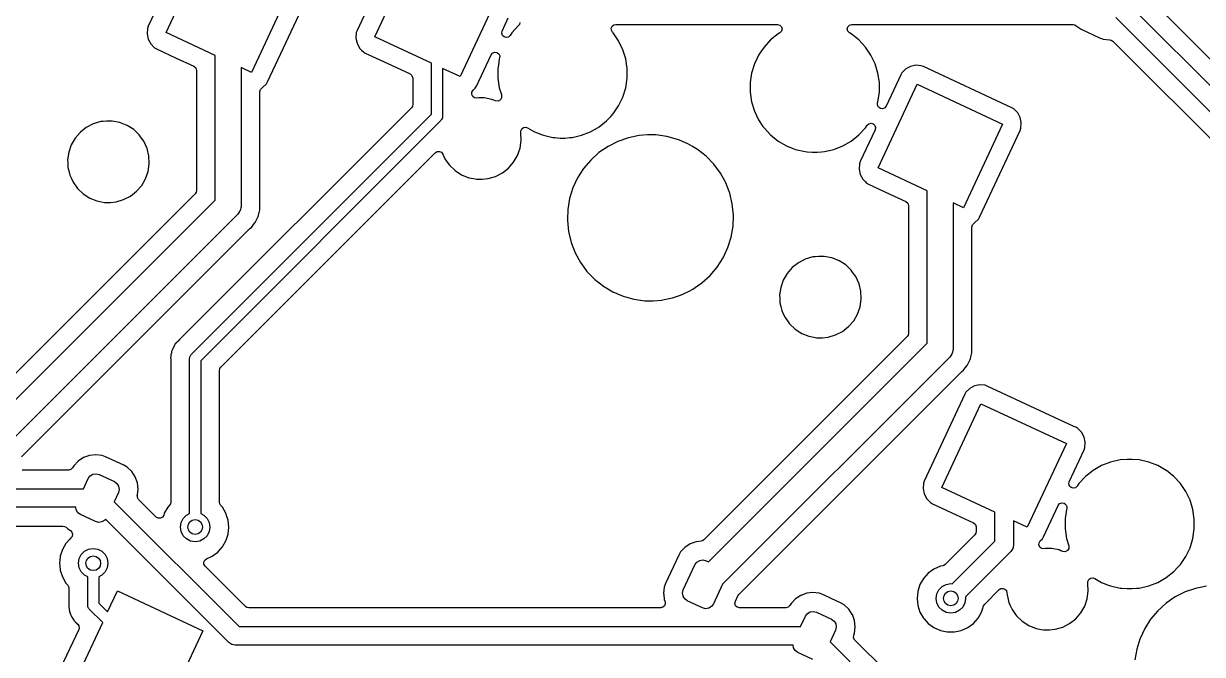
# Model space of a CAD drawing. Extents: x 15 to 269, y -160 to -43.
# Drawn here: x 60.14 to 92.07, y -88.79 to -71.7 of the extents above; entities that cross this region are included whole.
import ezdxf

# ---------------------------------------------------------------- set-up
doc = ezdxf.new("R2010")
doc.units = 0
doc.layers.add('BLACK', color=7, linetype='CONTINUOUS')

msp = doc.modelspace()

# ---------------------------------------------------------------- linework, layer by layer
at = {"layer": 'BLACK', "linetype": 'CONTINUOUS'}
for p, q in [((64.0011, -71.9466), (65.0576, -69.6808)), ((67.3687, -70.7585), (66.3122, -73.0242)), ((69.6555, -72.061), (70.3125, -70.6522)), ((63.9215, -70.9141), (63.5197, -71.7757)), ((66.7525, -73.2832), (67.8501, -70.9293)), ((73.0232, -70.8729), (71.9666, -73.1386)), ((89.9511, -71.0646), (101.852, -82.9658)), ((91.5855, -71.9799), (90.6147, -71.0091)), ((69.4287, -71.3441), (69.1741, -71.8901)), ((63.5197, -71.7757), (63.5, -71.8334)), ((73.1028, -71.9053), (73.2681, -71.5509)), ((73.5503, -71.7581), (73.3656, -71.9572)), ((73.5734, -71.7262), (73.5489, -71.7568)), ((73.5489, -71.7568), (73.5503, -71.7581)), ((73.586, -71.6732), (73.5734, -71.7262)), ((76.0577, -71.8275), (76.0805, -71.7753)), ((76.0805, -71.7753), (76.1243, -71.7387)), ((76.1243, -71.7387), (76.1797, -71.7256)), ((76.1797, -71.7256), (80.5605, -71.7256)), ((80.5605, -71.7256), (80.6225, -71.7423)), ((80.6225, -71.7423), (80.6679, -71.7876)), ((80.6679, -71.7876), (80.6845, -71.8496)), ((82.4485, -71.8496), (82.4651, -71.7876)), ((82.4651, -71.7876), (82.5105, -71.7423)), ((82.5105, -71.7423), (82.5725, -71.7256)), ((82.5725, -71.7256), (88.5641, -71.7256)), ((88.5641, -71.7256), (88.6098, -71.7344)), ((88.6098, -71.7344), (88.6492, -71.7594)), ((88.6492, -71.7594), (88.6967, -71.8043)), ((88.6967, -71.8043), (88.7834, -71.856)), ((101.572, -83.3925), (89.7186, -71.5392)), ((63.5, -71.8334), (63.4884, -71.9792)), ((63.4884, -71.9792), (63.5183, -72.1223)), ((63.5183, -72.1223), (63.5874, -72.2512)), ((65.3349, -72.5685), (64.0011, -71.9466)), ((69.1544, -71.9478), (69.1428, -72.0935)), ((69.1428, -72.0935), (69.1728, -72.2367)), ((69.1741, -71.8901), (69.1544, -71.9478)), ((71.1893, -72.7762), (69.6555, -72.061)), ((73.0914, -71.9652), (73.1028, -71.9053)), ((73.1099, -72.0232), (73.0914, -71.9652)), ((73.1538, -72.0655), (73.1099, -72.0232)), ((73.2126, -72.0817), (73.1538, -72.0655)), ((73.272, -72.0679), (73.2126, -72.0817)), ((73.3176, -72.0276), (73.272, -72.0679)), ((73.3656, -71.9572), (73.3176, -72.0276)), ((76.0607, -71.8844), (76.0577, -71.8275)), ((76.0888, -71.934), (76.0607, -71.8844)), ((76.1104, -71.9572), (76.0888, -71.934)), ((76.2582, -72.174), (76.1104, -71.9572)), ((76.1104, -71.9572), (76.1104, -71.9572)), ((80.5776, -71.9829), (80.3725, -72.1465)), ((80.6225, -71.957), (80.5776, -71.9829)), ((80.6679, -71.9116), (80.6225, -71.957)), ((80.6845, -71.8496), (80.6679, -71.9116)), ((82.4651, -71.9116), (82.4485, -71.8496)), ((82.5105, -71.957), (82.4651, -71.9116)), ((82.5554, -71.9829), (82.5105, -71.957)), ((82.7605, -72.1465), (82.5554, -71.9829)), ((82.5554, -71.9829), (82.5554, -71.9829)), ((82.5554, -71.9829), (82.5554, -71.9829)), ((88.7834, -71.856), (89.2798, -72.0875)), ((89.2798, -72.0875), (89.3623, -72.1162)), ((89.3623, -72.1162), (89.3752, -72.1207)), ((89.3752, -72.1207), (89.5455, -72.1406)), ((89.5455, -72.1406), (89.5455, -72.1406)), ((89.5455, -72.1406), (89.5599, -72.1423)), ((89.5599, -72.1423), (89.5597, -72.1444)), ((100.943, -81.3371), (91.5855, -71.9799)), ((63.5874, -72.2512), (63.5874, -72.2512)), ((63.5874, -72.2512), (63.69, -72.3554)), ((63.69, -72.3554), (63.7421, -72.3869)), ((63.7421, -72.3869), (64.275, -72.6354)), ((69.1728, -72.2367), (69.2418, -72.3655)), ((69.2418, -72.3655), (69.2946, -72.4191)), ((69.2946, -72.4191), (69.3444, -72.4698)), ((76.3721, -72.4104), (76.2582, -72.174)), ((76.4494, -72.6611), (76.3721, -72.4104)), ((80.1941, -72.3388), (80.0999, -72.477)), ((80.3725, -72.1465), (80.1941, -72.3388)), ((82.9389, -72.3388), (82.7605, -72.1465)), ((82.7605, -72.1465), (82.7605, -72.1465)), ((82.7605, -72.1465), (82.7605, -72.1465)), ((82.9389, -72.3389), (82.9389, -72.3388)), ((83.0867, -72.5556), (82.9389, -72.3389)), ((82.9389, -72.3389), (82.9389, -72.3389)), ((89.5597, -72.1444), (89.5905, -72.1478)), ((89.5905, -72.1478), (89.6375, -72.1772)), ((89.6375, -72.1772), (101.167, -83.7066)), ((64.275, -72.6354), (64.7548, -72.8591)), ((65.3349, -76.4844), (65.3349, -72.5685)), ((69.3444, -72.4698), (69.3965, -72.5013)), ((69.3965, -72.5013), (69.8888, -72.7308)), ((69.8888, -72.7308), (70.6092, -73.0667)), ((71.1893, -74.16), (71.1893, -72.7762)), ((72.4069, -73.3976), (72.8033, -72.5475)), ((72.8033, -72.5475), (72.8423, -72.4999)), ((72.8423, -72.4999), (72.8993, -72.477)), ((72.8993, -72.477), (72.9603, -72.4842)), ((72.9603, -72.4842), (73.0104, -72.5198)), ((73.0266, -72.6611), (73.0006, -72.8337)), ((73.0104, -72.5198), (73.0372, -72.575)), ((73.0342, -72.6364), (73.0266, -72.6611)), ((73.0372, -72.575), (73.0342, -72.6364)), ((76.4885, -72.9205), (76.4494, -72.6611)), ((80.0076, -72.6359), (79.9324, -72.792)), ((80.0463, -72.5556), (80.0076, -72.6359)), ((80.0495, -72.5508), (80.0463, -72.5556)), ((80.0999, -72.477), (80.0495, -72.5508)), ((83.2006, -72.792), (83.0867, -72.5556)), ((64.7548, -72.8591), (64.807, -72.9049)), ((64.807, -72.9049), (64.8264, -72.9715)), ((64.8264, -72.9715), (64.8264, -76.2224)), ((66.3122, -73.0242), (66.0349, -72.895)), ((66.0349, -72.895), (66.0349, -76.6294)), ((70.6092, -73.0667), (70.6614, -73.1125)), ((71.9666, -73.1386), (71.4893, -72.9161)), ((71.4893, -72.9161), (71.4893, -74.2222)), ((73.0006, -72.8337), (72.9875, -72.9205)), ((72.9875, -72.9205), (72.9875, -73.1829)), ((76.4885, -73.1829), (76.4885, -72.9205)), ((79.8551, -73.0427), (79.816, -73.3021)), ((79.9324, -72.792), (79.8551, -73.0427)), ((83.2779, -73.0427), (83.2006, -72.792)), ((83.317, -73.3021), (83.2779, -73.0427)), ((83.8976, -73.0874), (83.5012, -73.9376)), ((83.9291, -73.0353), (83.8976, -73.0874)), ((84.0333, -72.9327), (83.9291, -73.0353)), ((84.1622, -72.8637), (84.0333, -72.9327)), ((84.3053, -72.8337), (84.1622, -72.8637)), ((84.4511, -72.8453), (84.3053, -72.8337)), ((84.5087, -72.865), (84.4511, -72.8453)), ((86.908, -73.9838), (84.5087, -72.865)), ((66.6168, -73.4379), (66.721, -73.3354)), ((66.721, -73.3354), (66.7525, -73.2832)), ((70.6614, -73.1125), (70.6808, -73.1791)), ((70.6808, -73.1791), (70.6808, -73.8981)), ((72.3754, -73.4497), (72.4069, -73.3976)), ((72.9875, -73.1829), (73.0266, -73.4423)), ((76.4494, -73.4423), (76.4885, -73.1829)), ((79.816, -73.3021), (79.816, -73.5645)), ((83.2813, -75.6122), (84.3379, -73.3464)), ((83.317, -73.5645), (83.317, -73.3021)), ((84.3379, -73.3464), (86.649, -74.4241)), ((66.5434, -73.5515), (66.561, -73.4878)), ((66.5434, -76.536), (66.5434, -73.5515)), ((66.561, -73.4878), (66.6088, -73.4422)), ((66.6088, -73.4422), (66.6168, -73.4379)), ((66.6168, -73.4379), (66.6168, -73.4379)), ((66.6168, -73.4379), (66.6168, -73.4379)), ((72.2812, -73.6201), (72.2846, -73.5598)), ((72.3067, -73.6748), (72.2812, -73.6201)), ((72.2846, -73.5598), (72.316, -73.5082)), ((72.3551, -73.711), (72.3067, -73.6748)), ((72.316, -73.5082), (72.3754, -73.4497)), ((72.4148, -73.72), (72.3551, -73.711)), ((72.4611, -73.7156), (72.4148, -73.72)), ((72.6187, -73.7156), (72.4611, -73.7156)), ((72.8252, -73.7554), (72.6187, -73.7156)), ((72.6187, -73.7156), (72.6187, -73.7156)), ((73.0266, -73.4423), (73.0818, -73.6214)), ((73.0898, -73.7121), (73.0541, -73.771)), ((73.0818, -73.6214), (73.0886, -73.6433)), ((73.0886, -73.6433), (73.0898, -73.7121)), ((76.2582, -73.9294), (76.3721, -73.693)), ((76.3721, -73.693), (76.4494, -73.4423)), ((79.816, -73.5645), (79.8551, -73.8239)), ((83.2779, -73.8239), (83.317, -73.5645)), ((70.6445, -73.9857), (64.3855, -80.2448)), ((70.6714, -73.9455), (70.6445, -73.9857)), ((70.6808, -73.8981), (70.6714, -73.9455)), ((72.8779, -73.7765), (72.8252, -73.7554)), ((72.8252, -73.7554), (72.8252, -73.7554)), ((72.8252, -73.7554), (72.8252, -73.7554)), ((72.924, -73.795), (72.8779, -73.7765)), ((72.9925, -73.8018), (72.924, -73.795)), ((73.0541, -73.771), (72.9925, -73.8018)), ((76.1104, -74.1462), (76.2582, -73.9294)), ((79.8551, -73.8239), (79.9324, -74.0747)), ((83.2673, -73.91), (83.2703, -73.8486)), ((83.2941, -73.9653), (83.2673, -73.91)), ((83.2703, -73.8486), (83.2779, -73.8239)), ((83.3442, -74.0009), (83.2941, -73.9653)), ((83.4052, -74.0081), (83.3442, -74.0009)), ((83.4622, -73.9851), (83.4052, -74.0081)), ((83.5012, -73.9376), (83.4622, -73.9851)), ((86.9601, -74.0153), (86.908, -73.9838)), ((87.0627, -74.1195), (86.9601, -74.0153)), ((62.232, -74.3588), (62.0302, -74.418)), ((62.3017, -74.3521), (62.232, -74.3588)), ((62.3889, -74.3438), (62.3017, -74.3521)), ((62.5465, -74.3438), (62.3889, -74.3438)), ((62.7531, -74.3836), (62.5465, -74.3438)), ((62.5465, -74.3438), (62.5465, -74.3438)), ((64.6839, -80.6655), (71.1893, -74.16)), ((71.4454, -74.3282), (64.94, -80.8336)), ((71.4553, -74.3111), (71.4454, -74.3282)), ((71.4692, -74.2972), (71.4553, -74.3111)), ((71.4744, -74.2781), (71.4692, -74.2972)), ((71.4842, -74.261), (71.4744, -74.2781)), ((71.4893, -74.2222), (71.4842, -74.2412)), ((71.4842, -74.2412), (71.4842, -74.261)), ((75.7269, -74.5021), (75.932, -74.3385)), ((75.932, -74.3385), (76.0448, -74.2169)), ((76.0448, -74.2169), (76.1104, -74.1462)), ((76.1104, -74.1462), (76.1104, -74.1462)), ((76.1104, -74.1462), (76.1104, -74.1462)), ((79.9324, -74.0747), (80.0463, -74.311)), ((80.0463, -74.311), (80.166, -74.4866)), ((87.1317, -74.2484), (87.0627, -74.1195)), ((87.16, -74.3836), (87.1317, -74.2484)), ((61.6721, -74.6511), (61.5401, -74.8034)), ((61.6779, -74.6445), (61.6721, -74.6511)), ((61.6822, -74.641), (61.6779, -74.6445)), ((61.8432, -74.5144), (61.6822, -74.641)), ((62.0302, -74.418), (61.8432, -74.5144)), ((62.7728, -74.3915), (62.7531, -74.3836)), ((62.7531, -74.3836), (62.7531, -74.3836)), ((62.7531, -74.3836), (62.7531, -74.3836)), ((62.9484, -74.4618), (62.7728, -74.3915)), ((63.1253, -74.5755), (62.9484, -74.4618)), ((63.2775, -74.7207), (63.1253, -74.5755)), ((63.1253, -74.5755), (63.1253, -74.5755)), ((63.1253, -74.5755), (63.1253, -74.5755)), ((73.6087, -74.6596), (73.6081, -74.6477)), ((73.6081, -74.6477), (73.6096, -74.6477)), ((73.6187, -74.8697), (73.6087, -74.6596)), ((73.6087, -74.6596), (73.6087, -74.6596)), ((73.6094, -74.6063), (73.6349, -74.5549)), ((73.6096, -74.6477), (73.6094, -74.6063)), ((73.6349, -74.5549), (73.6808, -74.5206)), ((73.6808, -74.5206), (73.7372, -74.5105)), ((73.7372, -74.5105), (73.7922, -74.5269)), ((73.7922, -74.5269), (73.9764, -74.6333)), ((73.9764, -74.6333), (74.1717, -74.71)), ((75.2554, -74.7291), (75.4996, -74.6333)), ((75.4996, -74.6333), (75.7269, -74.5021)), ((80.166, -74.4866), (80.1941, -74.5278)), ((80.1941, -74.5278), (80.3725, -74.7201)), ((82.7605, -74.7201), (82.9389, -74.5278)), ((83.2017, -74.5798), (82.7999, -75.4414)), ((82.9389, -74.5278), (82.9869, -74.4575)), ((82.9869, -74.4575), (83.0325, -74.4171)), ((83.0325, -74.4171), (83.0919, -74.4034)), ((83.0919, -74.4034), (83.1507, -74.4196)), ((83.1507, -74.4196), (83.1946, -74.4618)), ((83.1946, -74.4618), (83.2131, -74.5199)), ((83.2131, -74.5199), (83.2017, -74.5798)), ((86.649, -74.4241), (85.5924, -76.6899)), ((86.0327, -76.9489), (87.1304, -74.5949)), ((87.1304, -74.5949), (87.1501, -74.5373)), ((87.1501, -74.5373), (87.1617, -74.3915)), ((87.1617, -74.3915), (87.16, -74.3836)), ((61.4349, -74.9856), (61.3661, -75.1844)), ((61.5401, -74.8034), (61.4349, -74.9856)), ((63.3137, -74.7714), (63.2775, -74.7207)), ((63.3995, -74.892), (63.3137, -74.7714)), ((63.3996, -74.892), (63.3995, -74.892)), ((63.4869, -75.0833), (63.3996, -74.892)), ((63.3996, -74.892), (63.3996, -74.892)), ((73.5888, -75.0779), (73.6187, -74.8697)), ((74.1717, -74.71), (74.1973, -74.72)), ((74.1973, -74.72), (74.2206, -74.7291)), ((74.2206, -74.7291), (74.4764, -74.7875)), ((74.4764, -74.7875), (74.5324, -74.7917)), ((74.5324, -74.7917), (74.6725, -74.8022)), ((74.6725, -74.8022), (74.6725, -74.8022)), ((74.6725, -74.8022), (74.8035, -74.8022)), ((74.8035, -74.8022), (74.9399, -74.792)), ((74.8035, -74.8022), (74.8035, -74.8022)), ((74.9399, -74.792), (74.9996, -74.7875)), ((74.9996, -74.7875), (75.2554, -74.7291)), ((76.2394, -74.893), (75.9712, -75.0285)), ((76.5233, -74.7944), (76.2394, -74.893)), ((76.8178, -74.7346), (76.5233, -74.7944)), ((77.0425, -74.7195), (76.8178, -74.7346)), ((77.2678, -74.7195), (77.0425, -74.7195)), ((77.0425, -74.7195), (77.0425, -74.7195)), ((77.5656, -74.7596), (77.2678, -74.7195)), ((77.8554, -74.839), (77.5656, -74.7596)), ((77.5656, -74.7596), (77.5656, -74.7596)), ((77.5656, -74.7596), (77.5656, -74.7596)), ((77.9062, -74.8605), (77.8554, -74.839)), ((78.1321, -74.9563), (77.9062, -74.8605)), ((78.2574, -75.0305), (78.1321, -74.9563)), ((80.3725, -74.7201), (80.3725, -74.7201)), ((80.3725, -74.7201), (80.5776, -74.8837)), ((80.5776, -74.8837), (80.8049, -75.0149)), ((80.8049, -75.0149), (80.9569, -75.0746)), ((82.0839, -75.1108), (82.3281, -75.0149)), ((82.3281, -75.0149), (82.5554, -74.8837)), ((82.5554, -74.8837), (82.7605, -74.7201)), ((61.3661, -75.1844), (61.3363, -75.3921)), ((63.5365, -75.2877), (63.4869, -75.0833)), ((63.5465, -75.4978), (63.5365, -75.2877)), ((69.4537, -77.0391), (71.2934, -75.1994)), ((71.2934, -75.1994), (71.344, -75.1687)), ((71.344, -75.1687), (71.4031, -75.165)), ((71.4031, -75.165), (71.4571, -75.1891)), ((71.4571, -75.1891), (71.4939, -75.2356)), ((71.4939, -75.2356), (71.5554, -75.3702)), ((73.4148, -75.4588), (73.52, -75.2766)), ((73.52, -75.2766), (73.5888, -75.0779)), ((75.7235, -75.1986), (75.5006, -75.4001)), ((75.9712, -75.0285), (75.7235, -75.1986)), ((78.3906, -75.1094), (78.2574, -75.0305)), ((78.6251, -75.2946), (78.3906, -75.1094)), ((78.6265, -75.2956), (78.6251, -75.2946)), ((78.8354, -75.5116), (78.6265, -75.2956)), ((80.9569, -75.0746), (81.0468, -75.1099)), ((81.0468, -75.1099), (81.0491, -75.1108)), ((81.0491, -75.1108), (81.3049, -75.1691)), ((81.3049, -75.1691), (81.3609, -75.1733)), ((81.3609, -75.1733), (81.501, -75.1838)), ((81.501, -75.1838), (81.501, -75.1838)), ((81.501, -75.1838), (81.632, -75.1838)), ((81.632, -75.1838), (81.7546, -75.1746)), ((81.632, -75.1838), (81.632, -75.1838)), ((81.7546, -75.1746), (81.8281, -75.1691)), ((81.8281, -75.1691), (82.0839, -75.1108)), ((61.3363, -75.3921), (61.3362, -75.3926)), ((61.3362, -75.3926), (61.3398, -75.4681)), ((61.3398, -75.4681), (61.3462, -75.6027)), ((61.3462, -75.6027), (61.3674, -75.6901)), ((63.5166, -75.706), (63.5465, -75.4978)), ((71.5554, -75.3702), (71.6397, -75.4887)), ((71.6397, -75.4887), (71.6774, -75.5416)), ((71.6774, -75.5416), (71.8296, -75.6867)), ((73.1117, -75.7478), (73.277, -75.6178)), ((73.277, -75.6178), (73.4148, -75.4588)), ((75.3066, -75.6296), (75.1449, -75.8829)), ((75.5006, -75.4001), (75.3066, -75.6296)), ((79.0136, -75.7535), (78.8354, -75.5116)), ((82.7802, -75.499), (82.7686, -75.6448)), ((82.7686, -75.6448), (82.7986, -75.7879)), ((82.7999, -75.4414), (82.7802, -75.499)), ((84.6152, -76.2342), (83.2813, -75.6122)), ((61.3674, -75.6901), (61.3958, -75.8071)), ((61.3958, -75.8071), (61.4298, -75.8816)), ((61.4298, -75.8816), (61.4832, -75.9984)), ((63.3426, -76.087), (63.4478, -75.9048)), ((63.4478, -75.9048), (63.5166, -75.706)), ((71.8296, -75.6867), (71.8296, -75.6867)), ((71.8296, -75.6867), (71.8296, -75.6867)), ((71.8296, -75.6867), (72.0065, -75.8004)), ((72.0065, -75.8004), (72.0065, -75.8004)), ((72.0065, -75.8004), (72.2018, -75.8786)), ((72.2018, -75.8786), (72.3306, -75.9034)), ((72.3306, -75.9034), (72.4084, -75.9184)), ((72.4084, -75.9184), (72.4084, -75.9184)), ((72.4084, -75.9184), (72.566, -75.9184)), ((72.566, -75.9184), (72.7229, -75.9034)), ((72.566, -75.9184), (72.566, -75.9184)), ((72.7229, -75.9034), (72.9247, -75.8442)), ((72.9247, -75.8442), (73.1117, -75.7478)), ((75.1449, -75.8829), (75.0185, -76.1555)), ((79.1382, -75.9809), (79.0136, -75.7535)), ((82.7986, -75.7879), (82.8676, -75.9168)), ((82.8676, -75.9168), (82.9303, -75.9804)), ((61.4832, -75.9984), (61.5859, -76.1426)), ((61.5859, -76.1426), (61.6052, -76.1697)), ((61.6052, -76.1697), (61.7574, -76.3149)), ((63.0395, -76.376), (63.2049, -76.2459)), ((63.2049, -76.2459), (63.3426, -76.087)), ((64.817, -76.2699), (64.7901, -76.3101)), ((64.8264, -76.2224), (64.817, -76.2699)), ((75.0185, -76.1555), (74.9294, -76.4425)), ((79.158, -76.0171), (79.1382, -75.9809)), ((79.2483, -76.2516), (79.158, -76.0171)), ((79.266, -76.2975), (79.2483, -76.2516)), ((82.9303, -75.9804), (82.9702, -76.021)), ((82.9702, -76.021), (83.0224, -76.0525)), ((83.0224, -76.0525), (83.6044, -76.3239)), ((84.6152, -80.356), (84.6152, -76.2342)), ((64.7901, -76.3101), (59.1441, -81.9561)), ((59.2676, -82.5517), (65.3349, -76.4844)), ((61.7574, -76.3149), (61.7574, -76.3149)), ((61.7574, -76.3149), (61.7574, -76.3149)), ((61.7574, -76.3149), (61.9344, -76.4286)), ((61.9344, -76.4286), (61.9344, -76.4286)), ((61.9344, -76.4286), (62.1297, -76.5068)), ((62.1297, -76.5068), (62.2585, -76.5316)), ((62.2585, -76.5316), (62.3362, -76.5466)), ((62.3362, -76.5466), (62.3362, -76.5466)), ((62.3362, -76.5466), (62.4938, -76.5466)), ((62.4938, -76.5466), (62.6508, -76.5316)), ((62.4938, -76.5466), (62.4938, -76.5466)), ((62.6508, -76.5316), (62.8526, -76.4724)), ((62.8526, -76.4724), (63.0395, -76.376)), ((66.5456, -76.5593), (66.5434, -76.536)), ((66.544, -76.6175), (66.5456, -76.5593)), ((66.5456, -76.5593), (66.5456, -76.5593)), ((66.5456, -76.5593), (66.5456, -76.5593)), ((74.9294, -76.4425), (74.8795, -76.7388)), ((79.3357, -76.5898), (79.266, -76.2975)), ((79.3657, -76.8888), (79.3357, -76.5898)), ((83.6044, -76.3239), (84.0351, -76.5247)), ((84.0351, -76.5247), (84.0872, -76.5705)), ((84.0872, -76.5705), (84.1067, -76.6371)), ((85.5924, -76.6899), (85.3152, -76.5606)), ((85.3152, -76.5606), (85.3152, -80.501)), ((65.9324, -76.8769), (59.6515, -83.1577)), ((65.9617, -76.8358), (65.9324, -76.8769)), ((65.9927, -76.796), (65.9617, -76.8358)), ((65.9951, -76.789), (65.9927, -76.796)), ((65.9993, -76.7831), (65.9951, -76.789)), ((66.0137, -76.7347), (65.9993, -76.7831)), ((66.0301, -76.687), (66.0137, -76.7347)), ((66.031, -76.6769), (66.0301, -76.687)), ((66.0322, -76.6727), (66.031, -76.6769)), ((66.0349, -76.6294), (66.0319, -76.6654)), ((66.0319, -76.6654), (66.0322, -76.6727)), ((66.4754, -76.9677), (66.4955, -76.9272)), ((66.4955, -76.9271), (66.5033, -76.9052)), ((66.4955, -76.9272), (66.4955, -76.9271)), ((66.4955, -76.9272), (66.4955, -76.9272)), ((66.5033, -76.9052), (66.5166, -76.8445)), ((66.5166, -76.8445), (66.5205, -76.8269)), ((66.5205, -76.8269), (66.5212, -76.8237)), ((66.5212, -76.8237), (66.5406, -76.746)), ((66.5406, -76.7459), (66.5434, -76.7228)), ((66.5406, -76.746), (66.5406, -76.7459)), ((66.5406, -76.746), (66.5406, -76.746)), ((66.5434, -76.6427), (66.5435, -76.6393)), ((66.5434, -76.7228), (66.5434, -76.6427)), ((66.5435, -76.6393), (66.544, -76.6175)), ((74.8792, -76.746), (74.8706, -77.0027)), ((74.8795, -76.7388), (74.8792, -76.746)), ((79.3557, -77.1891), (79.3657, -76.8888)), ((84.1067, -76.6371), (84.1067, -80.094)), ((66.2711, -77.2579), (66.3118, -77.2233)), ((66.3118, -77.2233), (66.3603, -77.1595)), ((66.3603, -77.1595), (66.3623, -77.1569)), ((66.3623, -77.1569), (66.4125, -77.0945)), ((66.4125, -77.0945), (66.4126, -77.0944)), ((66.4125, -77.0945), (66.4125, -77.0945)), ((66.4126, -77.0944), (66.4248, -77.0746)), ((66.4248, -77.0746), (66.4249, -77.0746)), ((66.4249, -77.0746), (66.4585, -77.0019)), ((66.4249, -77.0746), (66.4249, -77.0746)), ((66.452, -80.0407), (69.4537, -77.0391)), ((66.4585, -77.0019), (66.4599, -76.9989)), ((66.4599, -76.9989), (66.4754, -76.9677)), ((74.8706, -77.0027), (74.8694, -77.0391)), ((74.8694, -77.0391), (74.8995, -77.3381)), ((79.3057, -77.4854), (79.3557, -77.1891)), ((85.8237, -77.2171), (85.8413, -77.1534)), ((85.8237, -80.4076), (85.8237, -77.2171)), ((85.8413, -77.1534), (85.8891, -77.1078)), ((85.8891, -77.1078), (85.897, -77.1036)), ((85.897, -77.1036), (86.0012, -77.001)), ((85.897, -77.1036), (85.897, -77.1036)), ((85.897, -77.1036), (85.897, -77.1036)), ((86.0012, -77.001), (86.0327, -76.9489)), ((60.0899, -83.4384), (66.2637, -77.2647)), ((66.2637, -77.2647), (66.2711, -77.2579)), ((74.8995, -77.3381), (74.9691, -77.6304)), ((79.2167, -77.7724), (79.3057, -77.4854)), ((74.9691, -77.6304), (75.0771, -77.9108)), ((79.0902, -78.045), (79.2167, -77.7724)), ((75.0771, -77.9108), (75.2216, -78.1743)), ((75.2216, -78.1743), (75.3643, -78.3681)), ((78.9285, -78.2982), (79.0902, -78.045)), ((81.1235, -78.1801), (80.9581, -78.3101)), ((81.3104, -78.0837), (81.1235, -78.1801)), ((81.5122, -78.0244), (81.3104, -78.0837)), ((81.5927, -78.0167), (81.5122, -78.0244)), ((81.6692, -78.0094), (81.5927, -78.0167)), ((81.8268, -78.0094), (81.6692, -78.0094)), ((82.0333, -78.0492), (81.8268, -78.0094)), ((81.8268, -78.0094), (81.8268, -78.0094)), ((82.0566, -78.0585), (82.0333, -78.0492)), ((82.0333, -78.0492), (82.0333, -78.0492)), ((82.0333, -78.0492), (82.0333, -78.0492)), ((82.2286, -78.1274), (82.0566, -78.0585)), ((82.4056, -78.2411), (82.2286, -78.1274)), ((75.3643, -78.3681), (75.3998, -78.4162)), ((75.3998, -78.4162), (75.6087, -78.6322)), ((78.7345, -78.5277), (78.9285, -78.2982)), ((80.8204, -78.469), (80.7152, -78.6512)), ((80.9581, -78.3101), (80.8204, -78.469)), ((82.5578, -78.3863), (82.4056, -78.2411)), ((82.4056, -78.2411), (82.4056, -78.2411)), ((82.4056, -78.2411), (82.4056, -78.2411)), ((82.5837, -78.4227), (82.5578, -78.3863)), ((82.6798, -78.5576), (82.5837, -78.4227)), ((75.6087, -78.6322), (75.8445, -78.8184)), ((75.8445, -78.8184), (76.1031, -78.9716)), ((78.3284, -78.8551), (78.5117, -78.7293)), ((78.5117, -78.7293), (78.7345, -78.5277)), ((80.7152, -78.6512), (80.6464, -78.85)), ((82.7672, -78.749), (82.6798, -78.5576)), ((82.6798, -78.5576), (82.6798, -78.5576)), ((82.6798, -78.5576), (82.6798, -78.5576)), ((82.8168, -78.9534), (82.7672, -78.749)), ((76.1031, -78.9716), (76.3797, -79.0889)), ((76.3797, -79.0889), (76.3797, -79.0889)), ((76.3797, -79.0889), (76.3797, -79.0889)), ((76.3797, -79.0889), (76.4414, -79.1058)), ((76.4414, -79.1058), (76.6695, -79.1683)), ((77.491, -79.1783), (77.7119, -79.1334)), ((77.7119, -79.1334), (77.9286, -79.0582)), ((77.9286, -79.0582), (77.9957, -79.0349)), ((77.9957, -79.0349), (78.1813, -78.9411)), ((78.1813, -78.9411), (78.2639, -78.8993)), ((78.2639, -78.8993), (78.3284, -78.8551)), ((80.6172, -79.0531), (80.6165, -79.0582)), ((80.6165, -79.0582), (80.6202, -79.1376)), ((80.6464, -78.85), (80.6172, -79.0531)), ((80.6202, -79.1376), (80.6265, -79.2683)), ((82.7968, -79.3717), (82.8268, -79.1635)), ((82.8268, -79.1635), (82.8168, -78.9534)), ((76.6695, -79.1683), (76.9673, -79.2083)), ((76.9673, -79.2083), (77.1926, -79.2083)), ((77.1926, -79.2083), (77.4174, -79.1933)), ((77.1926, -79.2083), (77.1926, -79.2083)), ((77.4174, -79.1933), (77.491, -79.1783)), ((80.6265, -79.2683), (80.6513, -79.3705)), ((80.6513, -79.3705), (80.6761, -79.4727)), ((80.6761, -79.4727), (80.7079, -79.5425)), ((82.728, -79.5704), (82.7968, -79.3717)), ((80.7079, -79.5425), (80.7634, -79.664)), ((80.7634, -79.664), (80.846, -79.7799)), ((80.846, -79.7799), (80.8855, -79.8354)), ((82.4851, -79.9116), (82.6229, -79.7526)), ((82.6229, -79.7526), (82.728, -79.5704)), ((65.4848, -81.008), (66.452, -80.0407)), ((80.8855, -79.8354), (81.0377, -79.9805)), ((81.0377, -79.9805), (81.0377, -79.9805)), ((81.0377, -79.9805), (81.0377, -79.9805)), ((81.0377, -79.9805), (81.2146, -80.0942)), ((81.2146, -80.0942), (81.2146, -80.0942)), ((81.2146, -80.0942), (81.4099, -80.1724)), ((82.1328, -80.138), (82.3198, -80.0416)), ((82.3198, -80.0416), (82.4851, -79.9116)), ((84.1067, -80.094), (84.0972, -80.1415)), ((64.2187, -80.4337), (64.2003, -80.4761)), ((64.2319, -80.4166), (64.2187, -80.4337)), ((64.2426, -80.4003), (64.2319, -80.4166)), ((64.253, -80.3814), (64.2426, -80.4003)), ((64.2847, -80.3476), (64.253, -80.3814)), ((64.2923, -80.3388), (64.2847, -80.3476)), ((64.2951, -80.3352), (64.2923, -80.3388)), ((64.3157, -80.3146), (64.2951, -80.3352)), ((64.2951, -80.3352), (64.2951, -80.3352)), ((64.3184, -80.3118), (64.3157, -80.3146)), ((64.3686, -80.2583), (64.3184, -80.3118)), ((64.3855, -80.2448), (64.3686, -80.2583)), ((84.0703, -80.1817), (78.5648, -85.6872)), ((78.6883, -86.2829), (84.6152, -80.356)), ((81.4099, -80.1724), (81.5387, -80.1972)), ((81.5387, -80.1972), (81.6165, -80.2122)), ((81.6165, -80.2122), (81.6165, -80.2122)), ((81.6165, -80.2122), (81.7741, -80.2122)), ((81.7741, -80.2122), (81.931, -80.1972)), ((81.7741, -80.2122), (81.7741, -80.2122)), ((81.931, -80.1972), (82.1328, -80.138)), ((84.0972, -80.1415), (84.0703, -80.1817)), ((85.8259, -80.4309), (85.8237, -80.4076)), ((85.8241, -80.4944), (85.8259, -80.4309)), ((85.8259, -80.4309), (85.8259, -80.4309)), ((85.8259, -80.4309), (85.8259, -80.4309)), ((64.13, -80.7293), (64.1266, -80.7507)), ((64.1266, -80.7507), (64.1303, -80.7896)), ((64.1315, -80.7099), (64.13, -80.7293)), ((64.143, -80.6435), (64.1315, -80.6883)), ((64.1315, -80.6883), (64.1315, -80.7099)), ((64.1454, -80.6321), (64.143, -80.6435)), ((64.1526, -80.5863), (64.1454, -80.6321)), ((64.1612, -80.5665), (64.1526, -80.5863)), ((64.1675, -80.5481), (64.1612, -80.5665)), ((64.1729, -80.5272), (64.1675, -80.5481)), ((64.1952, -80.4866), (64.1729, -80.5272)), ((64.2003, -80.4761), (64.1952, -80.4866)), ((64.64, -80.7715), (64.6451, -80.7524)), ((64.6451, -80.7327), (64.655, -80.7156)), ((64.6451, -80.7524), (64.6451, -80.7327)), ((64.655, -80.7156), (64.6601, -80.6965)), ((64.6601, -80.6965), (64.6741, -80.6826)), ((64.6741, -80.6826), (64.6839, -80.6655)), ((85.2126, -80.7485), (79.0723, -86.8889)), ((85.242, -80.7074), (85.2126, -80.7485)), ((85.273, -80.6676), (85.242, -80.7074)), ((85.2753, -80.6607), (85.273, -80.6676)), ((85.2796, -80.6547), (85.2753, -80.6607)), ((85.294, -80.6063), (85.2796, -80.6547)), ((85.3104, -80.5586), (85.294, -80.6063)), ((85.3112, -80.5485), (85.3104, -80.5586)), ((85.3125, -80.5443), (85.3112, -80.5485)), ((85.3152, -80.501), (85.3122, -80.537)), ((85.3122, -80.537), (85.3125, -80.5443)), ((85.7835, -80.7767), (85.8007, -80.6985)), ((85.8007, -80.6985), (85.8015, -80.6953)), ((85.8015, -80.6953), (85.8208, -80.6176)), ((85.8208, -80.6175), (85.8237, -80.5944)), ((85.8208, -80.6176), (85.8208, -80.6175)), ((85.8208, -80.6176), (85.8208, -80.6176)), ((85.8237, -80.5109), (85.8241, -80.4944)), ((85.8237, -80.5143), (85.8237, -80.5109)), ((85.8237, -80.5944), (85.8237, -80.5143)), ((64.1303, -80.7896), (64.1309, -80.7968)), ((64.1309, -80.7968), (64.1315, -80.8084)), ((64.1315, -80.8084), (64.1315, -84.666)), ((64.64, -84.973), (64.64, -80.7715)), ((64.94, -80.8336), (64.94, -84.973)), ((65.4485, -81.0956), (65.4579, -81.0482)), ((65.4579, -81.0482), (65.4848, -81.008)), ((85.5921, -81.0949), (85.6406, -81.031)), ((85.6406, -81.031), (85.6426, -81.0285)), ((85.6426, -81.0285), (85.6928, -80.9661)), ((85.6928, -80.966), (85.7051, -80.9462)), ((85.6928, -80.9661), (85.6928, -80.966)), ((85.6928, -80.9661), (85.6928, -80.9661)), ((85.7051, -80.9462), (85.7387, -80.8735)), ((85.7051, -80.9462), (85.7051, -80.9462)), ((85.7051, -80.9462), (85.7051, -80.9462)), ((85.7387, -80.8735), (85.7402, -80.8705)), ((85.7402, -80.8705), (85.7466, -80.8576)), ((85.7466, -80.8576), (85.7757, -80.7988)), ((85.7757, -80.7988), (85.7757, -80.7988)), ((85.7757, -80.7988), (85.7758, -80.7988)), ((85.7758, -80.7988), (85.7835, -80.7768)), ((85.7835, -80.7768), (85.7835, -80.7767)), ((85.7835, -80.7767), (85.7835, -80.7767)), ((65.4485, -84.666), (65.4485, -81.0956)), ((79.5107, -87.1696), (85.544, -81.1363)), ((85.544, -81.1363), (85.5514, -81.1295)), ((85.5514, -81.1295), (85.5921, -81.0949)), ((85.6607, -81.69), (85.6418, -81.7213)), ((85.7649, -81.5874), (85.6607, -81.69)), ((85.8938, -81.5184), (85.7649, -81.5874)), ((86.0369, -81.4884), (85.8938, -81.5184)), ((86.1827, -81.5), (86.0369, -81.4884)), ((86.2403, -81.5197), (86.1827, -81.5)), ((88.5855, -82.6133), (86.2403, -81.5197)), ((85.6292, -81.7421), (84.5315, -84.0961)), ((85.0129, -84.2669), (86.0695, -82.0011)), ((85.6298, -81.7412), (85.6292, -81.7421)), ((85.6418, -81.7213), (85.6298, -81.7412)), ((86.0695, -82.0011), (88.3806, -83.0788)), ((88.6396, -82.6385), (88.5855, -82.6133)), ((88.6665, -82.6547), (88.6396, -82.6385)), ((88.6917, -82.67), (88.6665, -82.6547)), ((88.7943, -82.7742), (88.6917, -82.67)), ((88.8633, -82.9031), (88.7943, -82.7742)), ((88.8905, -83.0328), (88.8633, -82.9031)), ((88.3806, -83.0788), (87.324, -85.3446)), ((88.4602, -84.1112), (88.862, -83.2496)), ((88.862, -83.2496), (88.8817, -83.192)), ((88.8817, -83.192), (88.8933, -83.0462)), ((88.8933, -83.0462), (88.8905, -83.0328)), ((61.6243, -83.5546), (61.5067, -83.6793)), ((61.7676, -83.4604), (61.6243, -83.5546)), ((61.9287, -83.4017), (61.7676, -83.4604)), ((62.099, -83.3818), (61.9287, -83.4017)), ((62.2693, -83.4017), (62.099, -83.3818)), ((62.3647, -83.4349), (62.2693, -83.4017)), ((62.8612, -83.6664), (62.3647, -83.4349)), ((89.578, -83.5802), (89.3338, -83.6761)), ((89.8338, -83.5219), (89.578, -83.5802)), ((90.0299, -83.5072), (89.8338, -83.5219)), ((90.1609, -83.5072), (90.0299, -83.5072)), ((90.0299, -83.5072), (90.0299, -83.5072)), ((90.357, -83.5219), (90.1609, -83.5072)), ((90.1609, -83.5072), (90.1609, -83.5072)), ((90.6128, -83.5802), (90.357, -83.5219)), ((90.8571, -83.6761), (90.6128, -83.5802)), ((61.3662, -83.7968), (60.1092, -83.7968)), ((61.4274, -83.7806), (61.3662, -83.7968)), ((61.4726, -83.7363), (61.4274, -83.7806)), ((61.5067, -83.6793), (61.4726, -83.7363)), ((61.947, -83.9544), (62.0221, -83.9089)), ((62.0221, -83.9089), (62.1089, -83.8955)), ((62.1089, -83.8955), (62.1941, -83.9164)), ((62.1941, -83.9164), (62.602, -84.1066)), ((62.9479, -83.7181), (62.8612, -83.6664)), ((63.0726, -83.8358), (62.9479, -83.7181)), ((63.1651, -83.9765), (63.0726, -83.8358)), ((89.1066, -83.8073), (88.9014, -83.9709)), ((89.3338, -83.6761), (89.1066, -83.8073)), ((90.9041, -83.7032), (90.8571, -83.6761)), ((90.8571, -83.6761), (90.8571, -83.6761)), ((90.8571, -83.6761), (90.8571, -83.6761)), ((91.0843, -83.8073), (90.9041, -83.7032)), ((91.0894, -83.8114), (91.0843, -83.8073)), ((91.2894, -83.9708), (91.0894, -83.8114)), ((61.7645, -84.3053), (61.8951, -84.0252)), ((61.8951, -84.0252), (61.947, -83.9544)), ((62.602, -84.1066), (62.6728, -84.1585)), ((62.6728, -84.1585), (62.7183, -84.2335)), ((62.7183, -84.2335), (62.7317, -84.3203)), ((63.1668, -83.9791), (63.1651, -83.9765)), ((63.2255, -84.1402), (63.1668, -83.9791)), ((63.2454, -84.3105), (63.2255, -84.1402)), ((84.5118, -84.1537), (84.5003, -84.2995)), ((84.5315, -84.0961), (84.5118, -84.1537)), ((86.4468, -84.9355), (85.0129, -84.2669)), ((88.4488, -84.1711), (88.4602, -84.1112)), ((88.4673, -84.2292), (88.4488, -84.1711)), ((88.5113, -84.2714), (88.4673, -84.2292)), ((88.57, -84.2876), (88.5113, -84.2714)), ((88.675, -84.2335), (88.6294, -84.2739)), ((88.723, -84.1632), (88.675, -84.2335)), ((88.9014, -83.9709), (88.723, -84.1632)), ((91.2894, -83.9709), (91.2894, -83.9708)), ((91.4678, -84.1632), (91.2894, -83.9709)), ((91.2894, -83.9709), (91.2894, -83.9709)), ((91.4679, -84.1632), (91.4678, -84.1632)), ((91.6156, -84.38), (91.4679, -84.1632)), ((91.4679, -84.1632), (91.4679, -84.1632)), ((59.0888, -84.3053), (61.7645, -84.3053)), ((62.7108, -84.4056), (62.5955, -84.6528)), ((62.7317, -84.3203), (62.7108, -84.4056)), ((63.2239, -84.4943), (63.2269, -84.4687)), ((63.2282, -84.4948), (63.2239, -84.4943)), ((63.2259, -84.5371), (63.2282, -84.4948)), ((63.2591, -84.5972), (63.2259, -84.5371)), ((63.2269, -84.4687), (63.2454, -84.3105)), ((84.5003, -84.2995), (84.5302, -84.4426)), ((84.5302, -84.4426), (84.5993, -84.5715)), ((84.5993, -84.5715), (84.5993, -84.5715)), ((84.5993, -84.5715), (84.7018, -84.6757)), ((88.6294, -84.2739), (88.57, -84.2876)), ((91.7295, -84.6163), (91.6156, -84.38)), ((61.5596, -84.8053), (58.9853, -84.8053)), ((61.5706, -84.877), (61.5596, -84.8053)), ((61.6162, -84.9521), (61.5706, -84.877)), ((62.5955, -84.6528), (65.9792, -88.0364)), ((63.7327, -85.0708), (63.2591, -84.5972)), ((64.051, -84.8031), (63.9555, -84.9684)), ((64.0996, -84.749), (64.051, -84.8031)), ((64.1233, -84.7104), (64.0996, -84.749)), ((64.1315, -84.666), (64.1233, -84.7104)), ((65.4567, -84.7104), (65.4485, -84.666)), ((65.4804, -84.749), (65.4567, -84.7104)), ((65.529, -84.8031), (65.4804, -84.749)), ((65.6245, -84.9684), (65.529, -84.8031)), ((84.7018, -84.6757), (84.754, -84.7072)), ((84.754, -84.7072), (85.3997, -85.0083)), ((87.7643, -85.6035), (88.1608, -84.7534)), ((88.1608, -84.7534), (88.1997, -84.7059)), ((88.1997, -84.7059), (88.2567, -84.6829)), ((88.2567, -84.6829), (88.3177, -84.6901)), ((88.3177, -84.6901), (88.3678, -84.7257)), ((88.384, -84.867), (88.3479, -85.1065)), ((88.3678, -84.7257), (88.3946, -84.781)), ((88.3916, -84.8423), (88.384, -84.867)), ((88.3946, -84.781), (88.3916, -84.8423)), ((91.8068, -84.867), (91.7295, -84.6163)), ((91.8459, -85.1265), (91.8068, -84.867)), ((61.687, -85.004), (61.6162, -84.9521)), ((62.0948, -85.1941), (61.687, -85.004)), ((62.1801, -85.215), (62.0948, -85.1941)), ((62.2669, -85.2017), (62.1801, -85.215)), ((62.3419, -85.1561), (62.2669, -85.2017)), ((62.363, -85.1274), (62.3419, -85.1561)), ((65.6988, -88.4632), (62.363, -85.1274)), ((63.7867, -85.1024), (63.7327, -85.0708)), ((63.8493, -85.1037), (63.7867, -85.1024)), ((63.9045, -85.0741), (63.8493, -85.1037)), ((63.9383, -85.0214), (63.9045, -85.0741)), ((63.9555, -84.9684), (63.9383, -85.0214)), ((64.39, -85.34), (64.4096, -85.2164)), ((64.4096, -85.2164), (64.4664, -85.1049)), ((64.4664, -85.1049), (64.5549, -85.0164)), ((64.5549, -85.0164), (64.64, -84.973)), ((64.94, -84.973), (65.0251, -85.0164)), ((65.0251, -85.0164), (65.1136, -85.1049)), ((65.1136, -85.1049), (65.1704, -85.2164)), ((65.1704, -85.2164), (65.19, -85.34)), ((65.6514, -85.0512), (65.6245, -84.9684)), ((65.6835, -85.1501), (65.6514, -85.0512)), ((65.7035, -85.34), (65.6835, -85.1501)), ((85.3997, -85.0083), (85.8667, -85.226)), ((85.8667, -85.226), (85.9188, -85.2718)), ((86.4468, -85.7243), (86.4468, -84.9355)), ((87.324, -85.3446), (86.9468, -85.1686)), ((86.9468, -85.1686), (86.9468, -85.8279)), ((88.3479, -85.1065), (88.3449, -85.1265)), ((88.3449, -85.1265), (88.3449, -85.3888)), ((91.8459, -85.3888), (91.8459, -85.1265)), ((58.9981, -85.3138), (61.2085, -85.3138)), ((61.2085, -85.3138), (61.2542, -85.3225)), ((61.2542, -85.3225), (61.2936, -85.3476)), ((61.2936, -85.3476), (61.3411, -85.3924)), ((61.3411, -85.3924), (61.4103, -85.4337)), ((61.4103, -85.4337), (61.4532, -85.4766)), ((61.4532, -85.4766), (61.4706, -85.5346)), ((61.4706, -85.5346), (61.4585, -85.594)), ((64.4096, -85.4636), (64.39, -85.34)), ((64.4664, -85.5751), (64.4096, -85.4636)), ((65.1704, -85.4636), (65.1136, -85.5751)), ((65.19, -85.34), (65.1704, -85.4636)), ((65.6384, -85.669), (65.6835, -85.5299)), ((65.6835, -85.5299), (65.7035, -85.34)), ((85.9288, -85.5098), (85.9019, -85.55)), ((85.9188, -85.2718), (85.9383, -85.3384)), ((85.9383, -85.4623), (85.9288, -85.5098)), ((85.9383, -85.3384), (85.9383, -85.4623)), ((88.3449, -85.3888), (88.384, -85.6483)), ((91.8068, -85.6483), (91.8459, -85.3888)), ((61.291, -85.7831), (61.1955, -85.9484)), ((61.3972, -85.665), (61.291, -85.7831)), ((61.4187, -85.6411), (61.3972, -85.665)), ((61.4188, -85.6411), (61.4187, -85.6411)), ((61.4187, -85.6411), (61.4187, -85.6411)), ((61.4196, -85.6405), (61.4188, -85.6411)), ((61.4234, -85.6359), (61.4196, -85.6405)), ((61.4275, -85.6315), (61.4234, -85.6359)), ((61.4585, -85.594), (61.4273, -85.6313)), ((61.4273, -85.6313), (61.4275, -85.6315)), ((64.5549, -85.6636), (64.4664, -85.5751)), ((64.6664, -85.7204), (64.5549, -85.6636)), ((64.79, -85.74), (64.6664, -85.7204)), ((64.9136, -85.7204), (64.79, -85.74)), ((65.0251, -85.6636), (64.9136, -85.7204)), ((65.1136, -85.5751), (65.0251, -85.6636)), ((65.529, -85.8769), (65.5376, -85.8622)), ((65.5376, -85.8622), (65.6245, -85.7116)), ((65.6245, -85.7116), (65.6384, -85.669)), ((78.1975, -85.7969), (78.0543, -85.8911)), ((78.3586, -85.7382), (78.1975, -85.7969)), ((78.4916, -85.7227), (78.3586, -85.7382)), ((78.5312, -85.7111), (78.4916, -85.7227)), ((78.5648, -85.6872), (78.5312, -85.7111)), ((85.9019, -85.55), (85.0956, -86.3564)), ((85.2924, -86.8787), (86.4468, -85.7243)), ((86.9468, -85.8279), (86.9277, -85.9236)), ((87.6386, -85.826), (87.642, -85.7657)), ((87.6642, -85.8807), (87.6386, -85.826)), ((87.642, -85.7657), (87.6734, -85.7142)), ((87.6734, -85.7142), (87.7328, -85.6557)), ((87.7328, -85.6557), (87.7643, -85.6035)), ((88.384, -85.6483), (88.446, -85.8492)), ((88.446, -85.8492), (88.4472, -85.9181)), ((91.7295, -85.899), (91.8068, -85.6483)), ((61.1365, -86.1301), (61.1243, -86.246)), ((61.1955, -85.9484), (61.1365, -86.1301)), ((61.6496, -86.1964), (61.7064, -86.0849)), ((61.7064, -86.0849), (61.7949, -85.9964)), ((61.7949, -85.9964), (61.9064, -85.9396)), ((61.9064, -85.9396), (62.03, -85.92)), ((62.03, -85.92), (62.1536, -85.9396)), ((62.1536, -85.9396), (62.2651, -85.9964)), ((62.2651, -85.9964), (62.3536, -86.0849)), ((62.3536, -86.0849), (62.4104, -86.1964)), ((65.0976, -86.1975), (65.2468, -86.1311)), ((65.2468, -86.1311), (65.4013, -86.0189)), ((65.4013, -86.0189), (65.529, -85.8769)), ((77.8848, -86.1025), (77.5266, -86.8708)), ((77.9366, -86.0158), (77.8848, -86.1025)), ((78.0543, -85.8911), (77.9366, -86.0158)), ((86.8735, -86.0047), (85.646, -87.2322)), ((86.9277, -85.9236), (86.8735, -86.0047)), ((87.7125, -85.9169), (87.6642, -85.8807)), ((87.7722, -85.926), (87.7125, -85.9169)), ((87.8185, -85.9216), (87.7722, -85.926)), ((87.9761, -85.9216), (87.8185, -85.9216)), ((88.1827, -85.9614), (87.9761, -85.9216)), ((87.9761, -85.9216), (87.9761, -85.9216)), ((88.2289, -85.9799), (88.1827, -85.9614)), ((88.1827, -85.9614), (88.1827, -85.9614)), ((88.1827, -85.9614), (88.1827, -85.9614)), ((88.2814, -86.0009), (88.2289, -85.9799)), ((88.35, -86.0077), (88.2814, -86.0009)), ((88.4116, -85.977), (88.35, -86.0077)), ((88.4472, -85.9181), (88.4116, -85.977)), ((91.4679, -86.3521), (91.6156, -86.1354)), ((91.6156, -86.1354), (91.7295, -85.899)), ((61.1243, -86.246), (61.1165, -86.32)), ((61.1165, -86.32), (61.1235, -86.3864)), ((61.1235, -86.3864), (61.1365, -86.5099)), ((61.63, -86.32), (61.6496, -86.1964)), ((61.6496, -86.4436), (61.63, -86.32)), ((61.7064, -86.5551), (61.6496, -86.4436)), ((62.4104, -86.4436), (62.3536, -86.5551)), ((62.4104, -86.1964), (62.43, -86.32)), ((62.43, -86.32), (62.4104, -86.4436)), ((65.0261, -86.2882), (65.0507, -86.234)), ((65.0296, -86.3476), (65.0261, -86.2882)), ((65.0604, -86.3985), (65.0296, -86.3476)), ((65.0507, -86.234), (65.0976, -86.1975)), ((66.1535, -87.4916), (65.0604, -86.3985)), ((78.0081, -87.0414), (78.325, -86.3617)), ((78.325, -86.3617), (78.3769, -86.2909)), ((78.3769, -86.2909), (78.452, -86.2454)), ((78.452, -86.2454), (78.5388, -86.232)), ((78.5388, -86.232), (78.624, -86.2529)), ((78.624, -86.2529), (78.6883, -86.2829)), ((84.7956, -86.4812), (84.6411, -86.5935)), ((84.97, -86.4035), (84.7956, -86.4812)), ((85.0337, -86.39), (84.97, -86.4035)), ((85.0671, -86.3777), (85.0337, -86.39)), ((85.0956, -86.3564), (85.0671, -86.3777)), ((91.2894, -86.5445), (91.4001, -86.4252)), ((91.4001, -86.4252), (91.4678, -86.3521)), ((91.4678, -86.3521), (91.4678, -86.3521)), ((91.4678, -86.3521), (91.4679, -86.3521)), ((61.1365, -86.5099), (61.1955, -86.6916)), ((61.1955, -86.6916), (61.291, -86.8569)), ((61.7949, -86.6436), (61.7064, -86.5551)), ((61.88, -86.687), (61.7949, -86.6436)), ((61.88, -87.4605), (61.88, -86.687)), ((62.2651, -86.6436), (62.18, -86.687)), ((62.18, -86.687), (62.18, -87.3984)), ((62.3536, -86.5551), (62.2651, -86.6436)), ((84.5133, -86.7354), (84.4178, -86.9008)), ((84.6411, -86.5935), (84.5133, -86.7354)), ((88.9668, -86.8122), (88.9923, -86.7609)), ((88.967, -86.8536), (88.9668, -86.8122)), ((88.9923, -86.7609), (89.0382, -86.7265)), ((89.0382, -86.7265), (89.0947, -86.7165)), ((89.0947, -86.7165), (89.1496, -86.7329)), ((89.1496, -86.7329), (89.3338, -86.8392)), ((90.8571, -86.8392), (91.0843, -86.708)), ((91.0843, -86.708), (91.2894, -86.5445)), ((61.291, -86.8569), (61.3396, -86.911)), ((61.3396, -86.911), (61.3633, -86.9496)), ((61.3633, -86.9496), (61.3715, -86.994)), ((61.3715, -86.994), (61.3715, -87.3742)), ((62.421, -87.6394), (62.6857, -87.0718)), ((62.6857, -87.0718), (64.9967, -88.1494)), ((77.4745, -87.1276), (77.4735, -87.1365)), ((77.4735, -87.1365), (77.477, -87.1666)), ((77.4934, -86.9662), (77.4745, -87.1276)), ((77.5266, -86.8708), (77.4934, -86.9662)), ((77.9872, -87.1267), (78.0081, -87.0414)), ((78.0006, -87.2135), (77.9872, -87.1267)), ((79.0723, -86.8889), (78.8237, -87.4218)), ((81.3495, -87.1329), (81.1883, -87.1915)), ((81.5198, -87.113), (81.3495, -87.1329)), ((81.6901, -87.1329), (81.5198, -87.113)), ((81.7855, -87.166), (81.6901, -87.1329)), ((84.3588, -87.0824), (84.3388, -87.2723)), ((84.4178, -86.9008), (84.3588, -87.0824)), ((84.8719, -87.1487), (84.9287, -87.0372)), ((84.9287, -87.0372), (85.0172, -86.9487)), ((85.0172, -86.9487), (85.1287, -86.8919)), ((85.1287, -86.8919), (85.2523, -86.8723)), ((85.2523, -86.8723), (85.2924, -86.8787)), ((86.1721, -87.4252), (86.5613, -87.036)), ((86.5613, -87.036), (86.6095, -87.0062)), ((86.6095, -87.0062), (86.666, -87.0009)), ((86.666, -87.0009), (86.719, -87.0214)), ((86.719, -87.0214), (86.7572, -87.0633)), ((86.7572, -87.0633), (86.7728, -87.1178)), ((86.7728, -87.1178), (86.7758, -87.1804)), ((88.9462, -87.2838), (88.9761, -87.0756)), ((88.9655, -86.8537), (88.967, -86.8536)), ((88.9661, -86.8655), (88.9655, -86.8537)), ((88.9761, -87.0756), (88.9661, -86.8655)), ((88.9661, -86.8655), (88.9661, -86.8655)), ((89.3338, -86.8392), (89.4909, -86.9009)), ((89.4909, -86.9009), (89.5754, -86.9341)), ((89.5754, -86.9341), (89.578, -86.9351)), ((89.578, -86.9351), (89.8338, -86.9935)), ((89.8338, -86.9935), (89.883, -86.9971)), ((89.883, -86.9971), (90.0299, -87.0082)), ((90.0299, -87.0082), (90.0299, -87.0082)), ((90.0299, -87.0082), (90.1609, -87.0082)), ((90.1609, -87.0082), (90.2835, -86.999)), ((90.1609, -87.0082), (90.1609, -87.0082)), ((90.2835, -86.999), (90.357, -86.9935)), ((90.357, -86.9935), (90.6128, -86.9351)), ((90.6128, -86.9351), (90.8571, -86.8392)), ((91.5968, -87.0989), (91.3287, -87.2344)), ((91.8807, -87.0004), (91.5968, -87.0989)), ((92.1752, -86.9405), (91.8807, -87.0004)), ((61.3715, -87.3742), (61.3691, -87.3956)), ((61.3691, -87.3956), (61.3714, -87.4689)), ((61.8851, -87.4796), (61.88, -87.4605)), ((62.18, -87.3984), (62.421, -87.6394)), ((77.477, -87.1666), (77.4934, -87.3068)), ((77.4934, -87.3068), (77.5133, -87.3615)), ((77.5197, -87.4201), (77.4983, -87.475)), ((77.5133, -87.3615), (77.5197, -87.4201)), ((78.0461, -87.2885), (78.0006, -87.2135)), ((78.1169, -87.3405), (78.0461, -87.2885)), ((78.5247, -87.5306), (78.1169, -87.3405)), ((78.8237, -87.4218), (78.7718, -87.4926)), ((79.4062, -87.412), (79.4176, -87.3515)), ((79.4254, -87.4705), (79.4062, -87.412)), ((79.4176, -87.3515), (79.486, -87.2048)), ((79.486, -87.2048), (79.5107, -87.1696)), ((80.9274, -87.4104), (80.8934, -87.4675)), ((81.0451, -87.2857), (80.9274, -87.4104)), ((81.1883, -87.1915), (81.0451, -87.2857)), ((82.0134, -87.2723), (81.7855, -87.166)), ((82.2819, -87.3975), (82.0134, -87.2723)), ((82.3686, -87.4493), (82.2819, -87.3975)), ((82.4933, -87.5669), (82.3686, -87.4493)), ((84.3388, -87.2723), (84.3588, -87.4623)), ((84.3588, -87.4623), (84.4178, -87.6439)), ((84.8523, -87.2723), (84.8719, -87.1487)), ((84.8719, -87.3959), (84.8523, -87.2723)), ((84.9287, -87.5074), (84.8719, -87.3959)), ((85.6327, -87.3959), (85.5759, -87.5074)), ((85.6523, -87.2723), (85.6327, -87.3959)), ((85.646, -87.2322), (85.6523, -87.2723)), ((86.1419, -87.4746), (86.1721, -87.4252)), ((86.7758, -87.1804), (86.7758, -87.1804)), ((86.7758, -87.1804), (86.7758, -87.1804)), ((86.7758, -87.1804), (86.8254, -87.3848)), ((86.8254, -87.3848), (86.8631, -87.4675)), ((88.8774, -87.4826), (88.9462, -87.2838)), ((91.0809, -87.4045), (90.8581, -87.6061)), ((91.3287, -87.2344), (91.0809, -87.4045)), ((61.3714, -87.4689), (61.3715, -87.4728)), ((61.3715, -87.4728), (61.3715, -87.502)), ((61.3715, -87.502), (61.3721, -87.5065)), ((61.3721, -87.5065), (61.373, -87.5181)), ((61.373, -87.5181), (61.3744, -87.5644)), ((61.3744, -87.5644), (61.3805, -87.5851)), ((61.3805, -87.5851), (61.3844, -87.6042)), ((61.3844, -87.6042), (61.3871, -87.6256)), ((61.3871, -87.6256), (61.4042, -87.6687)), ((61.4042, -87.6687), (61.4079, -87.6797)), ((61.4079, -87.6797), (61.4209, -87.7241)), ((61.4209, -87.7241), (61.4318, -87.7427)), ((61.4318, -87.7427), (61.4404, -87.7602)), ((61.4404, -87.7602), (61.4479, -87.779)), ((61.4479, -87.779), (61.4484, -87.7803)), ((61.4484, -87.7803), (61.4756, -87.8178)), ((61.8851, -87.4994), (61.8851, -87.4796)), ((61.895, -87.5165), (61.8851, -87.4994)), ((61.9001, -87.5355), (61.895, -87.5165)), ((61.9141, -87.5495), (61.9001, -87.5355)), ((61.9239, -87.5666), (61.9141, -87.5495)), ((62.2861, -87.9287), (61.9239, -87.5666)), ((66.1937, -87.5185), (66.1535, -87.4916)), ((66.2411, -87.5279), (66.1937, -87.5185)), ((77.3968, -87.5279), (66.2411, -87.5279)), ((77.454, -87.5139), (77.3968, -87.5279)), ((77.4983, -87.475), (77.454, -87.5139)), ((78.61, -87.5515), (78.5247, -87.5306)), ((78.6968, -87.5381), (78.61, -87.5515)), ((78.7718, -87.4926), (78.6968, -87.5381)), ((79.4703, -87.5126), (79.4254, -87.4705)), ((79.53, -87.5279), (79.4703, -87.5126)), ((80.7869, -87.5279), (79.53, -87.5279)), ((80.8481, -87.5117), (80.7869, -87.5279)), ((80.8934, -87.4675), (80.8481, -87.5117)), ((81.1853, -88.0364), (81.3158, -87.7564)), ((81.3158, -87.7564), (81.3678, -87.6856)), ((81.3678, -87.6856), (81.4428, -87.64)), ((81.4428, -87.64), (81.5296, -87.6267)), ((81.5296, -87.6267), (81.6149, -87.6475)), ((81.6149, -87.6475), (82.0227, -87.8377)), ((82.5841, -87.7049), (82.4933, -87.5669)), ((82.5875, -87.7102), (82.5841, -87.7049)), ((82.6462, -87.8713), (82.5875, -87.7102)), ((84.4178, -87.6439), (84.5133, -87.8093)), ((85.0172, -87.5959), (84.9287, -87.5074)), ((85.1287, -87.6527), (85.0172, -87.5959)), ((85.2523, -87.6723), (85.1287, -87.6527)), ((85.3759, -87.6527), (85.2523, -87.6723)), ((85.4874, -87.5959), (85.3759, -87.6527)), ((85.5759, -87.5074), (85.4874, -87.5959)), ((85.992, -87.8081), (86.0869, -87.6439)), ((86.0869, -87.6439), (86.1123, -87.5656)), ((86.1123, -87.5656), (86.1419, -87.4746)), ((86.8631, -87.4675), (86.9128, -87.5762)), ((86.9128, -87.5762), (87.0045, -87.7049)), ((87.0045, -87.7049), (87.0348, -87.7475)), ((87.0348, -87.7475), (87.187, -87.8926)), ((88.6345, -87.8237), (88.7722, -87.6647)), ((88.7722, -87.6647), (88.8774, -87.4826)), ((90.8581, -87.6061), (90.6641, -87.8355)), ((61.4756, -87.8178), (61.482, -87.8275)), ((61.482, -87.8275), (61.503, -87.8631)), ((61.503, -87.8631), (61.5055, -87.8674)), ((61.5055, -87.8674), (61.5208, -87.8826)), ((61.5208, -87.8826), (61.5335, -87.8974)), ((61.5335, -87.8974), (61.5462, -87.9149)), ((61.5462, -87.9149), (61.5818, -87.9444)), ((61.5818, -87.9444), (61.5905, -87.9523)), ((61.5905, -87.9523), (61.6133, -87.9751)), ((61.6133, -87.9751), (61.6409, -88.017)), ((61.6291, -89.3375), (62.2861, -87.9287)), ((61.6496, -88.0664), (61.638, -88.1152)), ((61.6409, -88.017), (61.6496, -88.0664)), ((65.9792, -88.0364), (81.1853, -88.0364)), ((82.0227, -87.8377), (82.0935, -87.8896)), ((82.0935, -87.8896), (82.139, -87.9647)), ((82.1524, -88.0514), (82.1315, -88.1367)), ((82.139, -87.9647), (82.1524, -88.0514)), ((82.6661, -88.0416), (82.6462, -87.8713)), ((82.6462, -88.2119), (82.6661, -88.0416)), ((84.5133, -87.8093), (84.5293, -87.827)), ((84.5293, -87.827), (84.6411, -87.9512)), ((84.6411, -87.9512), (84.7909, -88.0601)), ((84.7909, -88.0601), (84.7956, -88.0634)), ((84.7956, -88.0634), (84.97, -88.1411)), ((85.5346, -88.1411), (85.7091, -88.0634)), ((85.7091, -88.0634), (85.8636, -87.9512)), ((85.8636, -87.9512), (85.9914, -87.8093)), ((85.9914, -87.8093), (85.992, -87.8081)), ((87.187, -87.8926), (87.187, -87.8926)), ((87.187, -87.8926), (87.187, -87.8926)), ((87.187, -87.8926), (87.364, -88.0064)), ((87.364, -88.0064), (87.364, -88.0064)), ((87.364, -88.0064), (87.5592, -88.0845)), ((87.5592, -88.0845), (87.6969, -88.1111)), ((88.0803, -88.1094), (88.2822, -88.0501)), ((88.2822, -88.0501), (88.4691, -87.9537)), ((88.4691, -87.9537), (88.6345, -87.8237)), ((90.5024, -88.0888), (90.3759, -88.3614)), ((90.6641, -87.8355), (90.5024, -88.0888)), ((61.638, -88.1152), (61.1477, -89.1667)), ((64.9967, -88.1494), (63.9402, -90.4152)), ((82.1315, -88.1367), (81.9854, -88.4502)), ((82.6216, -88.3405), (82.6253, -88.272)), ((82.6547, -88.4004), (82.6216, -88.3405)), ((82.6253, -88.272), (82.637, -88.2383)), ((82.637, -88.2383), (82.6462, -88.2119)), ((83.4993, -89.245), (82.6547, -88.4004)), ((84.97, -88.1411), (85.1568, -88.1808)), ((85.1568, -88.1808), (85.1568, -88.1808)), ((85.1568, -88.1808), (85.3478, -88.1808)), ((85.3478, -88.1808), (85.5346, -88.1411)), ((85.3478, -88.1808), (85.3478, -88.1808)), ((85.5346, -88.1411), (85.5346, -88.1411)), ((85.5346, -88.1411), (85.5346, -88.1411)), ((87.6969, -88.1111), (87.7658, -88.1244)), ((87.7658, -88.1244), (87.7658, -88.1244)), ((87.7658, -88.1244), (87.9234, -88.1244)), ((87.9234, -88.1244), (88.0803, -88.1094)), ((87.9234, -88.1244), (87.9234, -88.1244)), ((90.371, -88.377), (90.2869, -88.6484)), ((90.3759, -88.3614), (90.371, -88.377)), ((90.3759, -88.3614), (90.3759, -88.3614)), ((65.7799, -88.5174), (65.6988, -88.4632)), ((65.6988, -88.4632), (65.6988, -88.4632)), ((65.8756, -88.5364), (65.7799, -88.5174)), ((80.9803, -88.5364), (65.8756, -88.5364)), ((80.9914, -88.6081), (80.9803, -88.5364)), ((81.0369, -88.6832), (80.9914, -88.6081)), ((81.1077, -88.7351), (81.0369, -88.6832)), ((81.5155, -88.9253), (81.1077, -88.7351)), ((81.9854, -88.4502), (93.7661, -100.231)), ((90.2869, -88.6484), (90.238, -88.9378))]:
    msp.add_line(p, q, dxfattribs=at)
at = {"layer": 'BLACK'}
for centre in [(64.79, -85.34), (62.03, -86.32), (85.2523, -87.2723)]:
    msp.add_circle(centre, 0.2, dxfattribs=at)

doc.saveas('drawing.dxf')
